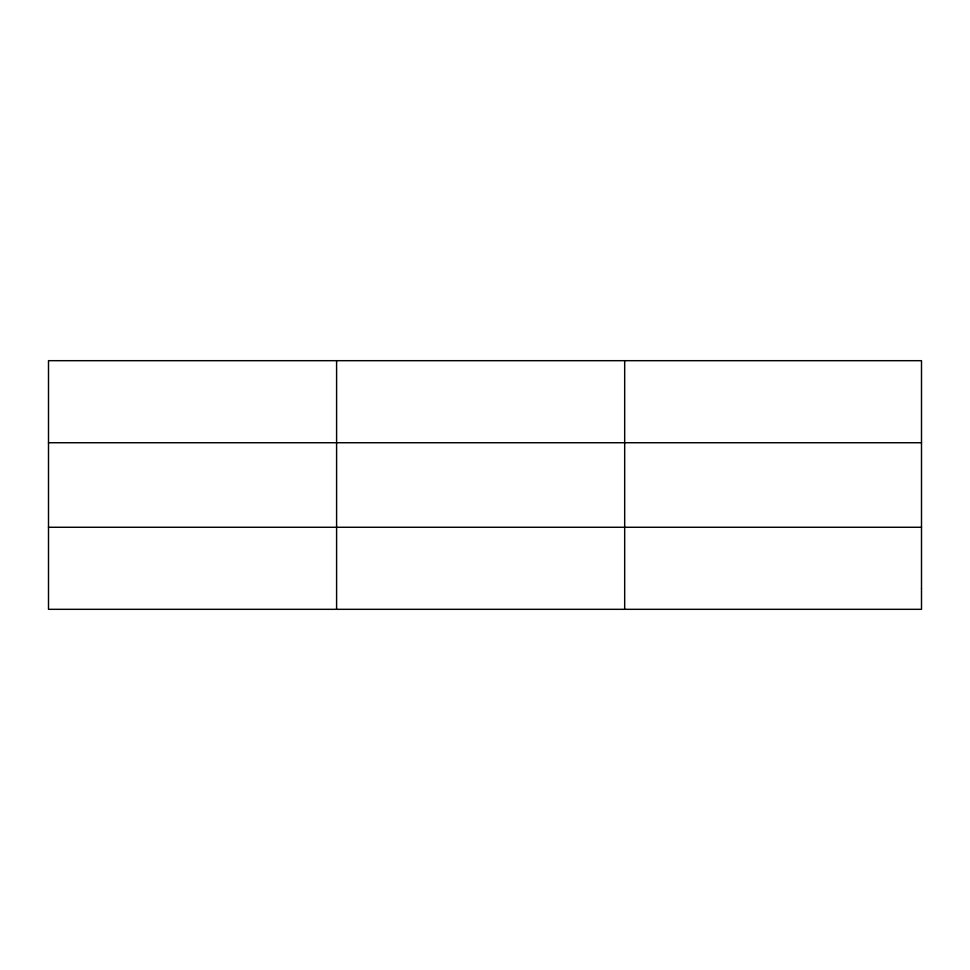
<?xml version="1.0" encoding="UTF-8"?>
<svg xmlns="http://www.w3.org/2000/svg" width="970" height="970" viewBox="0 0 970 970"><rect width="100%" height="100%" fill="white"/><g stroke="black" fill="none" stroke-linecap="round" stroke-linejoin="round"><path stroke-width="1.45" d="M336.59 360.682L336.59 609.318M624.68 360.682L624.68 609.318M48.5 442.732L921.5 442.732M48.5 527.268L921.5 527.268M921.5 588.814L921.5 609.318L48.5 609.318L48.5 360.682L921.5 360.682L921.5 588.814"/></g></svg>
